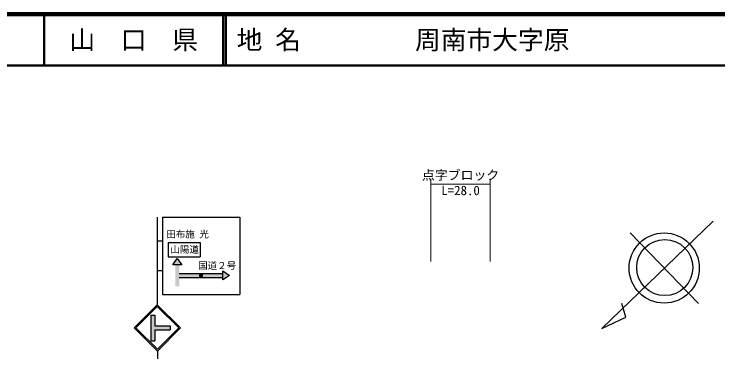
# Model space of a CAD drawing. Units: millimetres, scale not verified. Extents: x 40000 to 680000, y 20000 to 380000.
# Drawn here: x 327136 to 463870, y 314446 to 380000 of the extents above; entities that cross this region are included whole.
import ezdxf
from ezdxf.enums import TextEntityAlignment as Align

# ---------------------------------------------------------------- set-up
doc = ezdxf.new("R2010")
doc.units = ezdxf.units.MM
doc.header["$LTSCALE"] = 1000
for name, color, linetype, lineweight in [('M-BGD', 7, 'Continuous', 25), ('M-BMK-SRVR', 3, 'Continuous', 25), ('M-STR-HTXT', 7, 'Continuous', 13), ('M-STR-STRC', 7, 'Continuous', 25), ('M-TTL', 2, 'Continuous', 140), ('M-TTL-LINE', 7, 'Continuous', 50)]:
    doc.layers.add(name, color=color, linetype=linetype, lineweight=lineweight)
doc.layers.add('M-TTL-TXT', color=7, linetype='Continuous')
doc.styles.add('ＭＳ ゴシック', font='')
doc.styles.get('ＭＳ ゴシック').set_extended_font_data('MS Gothic')

msp = doc.modelspace()

# ---------------------------------------------------------------- hatches: boundary and pattern name
at = {"layer": 'M-STR-STRC'}
for points in [[(358840, 332567), (359715, 331317), (359215, 331317), (358465, 331317), (357965, 331317)], [(358465, 331317), (359215, 331317), (359215, 327192), (358465, 327192)], [(359215, 329664), (363090, 329664), (363090, 328914), (359215, 328914)], [(363090, 329664), (363840, 329664), (363840, 328914), (363090, 328914)], [(363840, 329664), (367715, 329664), (367715, 328914), (363840, 328914)], [(367715, 329664), (367715, 330164), (368965, 329289), (367715, 328414), (367715, 328914)], [(353715, 321604), (354465, 321604), (354465, 319479), (357465, 319479), (357465, 318729), (354465, 318729), (354466, 316604), (353716, 316604)]]:
    msp.add_hatch(color=256, dxfattribs=at).paths.add_polyline_path(points)

# ---------------------------------------------------------------- linework, layer by layer
at = {"layer": 'M-BGD'}
for points, knots in [([(385199, 305648), (383104, 304819), (382431, 304573), (380784, 303634), (379368, 302827), (378766, 302055), (377312, 301319), (375909, 300610), (375036, 300357), (373497, 300033), (370951, 299499), (369455, 299575), (366854, 299562), (364685, 299551), (363486, 299898), (361325, 300076), (358732, 300291), (357276, 300361), (354681, 300548), (350780, 300828), (348568, 300741), (344694, 301276), (342345, 301601), (341080, 302071), (338779, 302648), (336100, 303320), (334663, 303946), (331964, 304534), (329419, 305089), (327958, 305256), (325363, 305477), (324134, 305582), (323423, 305766), (322206, 305566), (320899, 305351), (320245, 304893), (318948, 304623), (317835, 304392), (317197, 304318), (316062, 304252), (315014, 304190), (314426, 304320), (313376, 304338), (311211, 304373), (309997, 304303), (307833, 304366), (306469, 304406), (305708, 304498), (304346, 304595), (302917, 304697), (302119, 304789), (300689, 304880), (299095, 304982), (298196, 304936), (296603, 305052), (293083, 305309), (291116, 305556), (287630, 306109), (286296, 306321), (285550, 306483), (284258, 306881), (282687, 307365), (281845, 307780), (280401, 308567), (278924, 309371), (278217, 310022), (276772, 310881), (275084, 311885), (274061, 312310), (272371, 313310), (270639, 314335), (269677, 314927), (268028, 316082), (266878, 316887), (266200, 317301), (265142, 318225), (264755, 318563), (264616, 318678), (264170, 319111)], [0, 0, 0, 0, 1, 1, 1, 2, 2, 2, 3, 3, 3, 4, 4, 4, 5, 5, 5, 6, 6, 6, 7, 7, 7, 8, 8, 8, 9, 9, 9, 10, 10, 10, 11, 11, 11, 12, 12, 12, 13, 13, 13, 14, 14, 14, 15, 15, 15, 16, 16, 16, 17, 17, 17, 18, 18, 18, 19, 19, 19, 20, 20, 20, 21, 21, 21, 22, 22, 22, 23, 23, 23, 24, 24, 24, 25, 25, 25, 26, 26, 26, 26]), ([(265822, 319175), (269007, 316797), (269898, 316090), (272669, 314353), (274700, 313080), (275868, 312411), (277974, 311267), (279794, 310277), (280745, 309546), (282699, 308856), (286120, 307647), (288169, 307316), (291764, 306831), (295358, 306345), (297400, 306307), (301023, 306156), (304787, 305998), (306900, 305975), (310667, 306059), (314625, 306148), (316835, 306407), (320793, 306541), (323165, 306622), (324501, 306812), (326869, 306638), (330560, 306366), (332532, 305497), (336127, 304612), (338825, 303949), (340245, 303205), (342974, 302684), (345728, 302158), (347315, 302122), (350111, 301912), (353457, 301661), (355346, 301759), (358694, 301526), (361562, 301328), (363149, 300941), (366023, 300851), (368133, 300786), (369349, 300654), (371424, 301044), (373509, 301437), (374695, 301721), (376631, 302587), (378024, 303210), (378590, 303944), (379910, 304709), (380946, 305309), (381310, 305502), (382611, 306156)], [0, 0, 0, 0, 1, 1, 1, 2, 2, 2, 3, 3, 3, 4, 4, 4, 5, 5, 5, 6, 6, 6, 7, 7, 7, 8, 8, 8, 9, 9, 9, 10, 10, 10, 11, 11, 11, 12, 12, 12, 13, 13, 13, 14, 14, 14, 15, 15, 15, 16, 16, 16, 17, 17, 17, 17]), ([(380585, 306348), (378651, 305078), (378035, 304636), (376246, 303841), (374819, 303207), (374008, 302829), (372485, 302491), (370194, 301983), (368852, 301899), (366505, 301912), (363360, 301930), (361637, 302542), (358501, 302780), (356432, 302937), (355268, 302952), (353197, 303069), (350032, 303249), (348216, 302993), (345096, 303552), (341576, 304181), (339789, 305290), (336320, 306156), (333782, 306789), (332346, 307107), (329762, 307506), (327254, 307892), (325836, 308094), (323300, 308181), (319645, 308305), (317602, 307863), (313946, 307795), (309727, 307716), (307363, 307754), (303144, 307795), (299076, 307835), (296769, 307507), (292729, 307988), (289933, 308321), (288358, 308635), (285689, 309531), (283035, 310422), (281661, 311226), (279131, 312424), (276405, 313715), (274684, 314167), (272284, 315992), (271051, 316930), (270559, 317315), (269294, 318596)], [0, 0, 0, 0, 1, 1, 1, 2, 2, 2, 3, 3, 3, 4, 4, 4, 5, 5, 5, 6, 6, 6, 7, 7, 7, 8, 8, 8, 9, 9, 9, 10, 10, 10, 11, 11, 11, 12, 12, 12, 13, 13, 13, 14, 14, 14, 15, 15, 15, 16, 16, 16, 16]), ([(273152, 317897), (276688, 315588), (277913, 314911), (281156, 313364), (285951, 311077), (288803, 309748), (294079, 309121), (298345, 308614), (300778, 309335), (305073, 309410), (310007, 309496), (312773, 309591), (317707, 309507), (322872, 309419), (325828, 309805), (330919, 308928), (334774, 308265), (336777, 307214), (340563, 306228), (343039, 305583), (344396, 305048), (346928, 304685), (350817, 304126), (353033, 304094), (356958, 303913), (360194, 303765), (362014, 303710), (365252, 303817), (366874, 303870), (367789, 303895), (369398, 304106), (372307, 304488), (373383, 304990), (376631, 306131)], [0, 0, 0, 0, 1, 1, 1, 2, 2, 2, 3, 3, 3, 4, 4, 4, 5, 5, 5, 6, 6, 6, 7, 7, 7, 8, 8, 8, 9, 9, 9, 10, 10, 10, 11, 11, 11, 11]), ([(372774, 306421), (368378, 305648), (367039, 305406), (363323, 305167), (359714, 304935), (357669, 304878), (354065, 305167), (349719, 305516), (347328, 306157), (343070, 307096), (339644, 307852), (337812, 308632), (334391, 309410), (331545, 310057), (329971, 310632), (327061, 310857), (320489, 311365), (316776, 310796), (310184, 310857), (306417, 310892), (304308, 311036), (300540, 311050), (298129, 311058), (296772, 310760), (294368, 310953), (291334, 311197), (289620, 311579), (286750, 312593), (284144, 313513), (282835, 314402), (280385, 315679), (278905, 316450), (278419, 316705), (276623, 317704)], [0, 0, 0, 0, 1, 1, 1, 2, 2, 2, 3, 3, 3, 4, 4, 4, 5, 5, 5, 6, 6, 6, 7, 7, 7, 8, 8, 8, 9, 9, 9, 10, 10, 10, 11, 11, 11, 11])]:
    msp.add_open_spline(points, degree=3, knots=knots, dxfattribs=at)
at = {"layer": 'M-BMK-SRVR'}
for p, q in [((462939, 339834), (441344, 319010)), ((460078, 323827), (446838, 337557)), ((445994, 321216), (445184, 323818)), ((441344, 319010), (445994, 321216))]:
    msp.add_line(p, q, dxfattribs=at)
for centre, radius in [((453432, 330720), 6812), ((453541, 330814), 5450)]:
    msp.add_circle(centre, radius, dxfattribs=at)
at = {"layer": 'M-STR-HTXT'}
for p, q in [((408089, 348000), (408089, 332000)), ((419657, 348000), (419657, 332000)), ((408089, 347000), (419657, 347000))]:
    msp.add_line(p, q, dxfattribs=at)
at = {"layer": 'M-STR-STRC'}
for p, q in [((354965, 340605), (354965, 323605)), ((355965, 340605), (355965, 325605)), ((355965, 340605), (370965, 340605)), ((370965, 340605), (370965, 325605)), ((354965, 335980), (355965, 335980)), ((357076, 335679), (363276, 335679)), ((357076, 335679), (357076, 332879)), ((363276, 335679), (363276, 332879)), ((357076, 332879), (363276, 332879)), ((357965, 331317), (358840, 332567)), ((358840, 332567), (359715, 331317)), ((359715, 331317), (357965, 331317)), ((354965, 330230), (355965, 330230)), ((359215, 329664), (367715, 329664)), ((367715, 328414), (367715, 330164)), ((367715, 330164), (368965, 329289)), ((359215, 328914), (367715, 328914)), ((368965, 329289), (367715, 328414)), ((355965, 325605), (370965, 325605)), ((350466, 319104), (354965, 323605)), ((350820, 319104), (354965, 323251)), ((359466, 319105), (354965, 323605)), ((359113, 319105), (354965, 323251)), ((353715, 321604), (353716, 316604)), ((353715, 321604), (354465, 321604)), ((354465, 321604), (354465, 319479)), ((350466, 319104), (354967, 314604)), ((350820, 319104), (354967, 314957)), ((354465, 319479), (357465, 319479)), ((354465, 318729), (357465, 318729)), ((354465, 318729), (354466, 316604)), ((354967, 314957), (359113, 319105)), ((354967, 314604), (359466, 319105)), ((357465, 319479), (357465, 318729)), ((353716, 316604), (354466, 316604)), ((354967, 314604), (354967, 312604))]:
    msp.add_line(p, q, dxfattribs=at)
at = {"layer": 'M-TTL'}
msp.add_line((680000, 380000), (40000, 380000), dxfattribs=at)
at = {"layer": 'M-TTL-LINE'}
for p, q in [((333000, 380000), (333000, 370000)), ((367750, 380000), (367750, 370000)), ((368250, 380000), (368250, 370000)), ((40000, 370000), (680000, 370000))]:
    msp.add_line(p, q, dxfattribs=at)

# ---------------------------------------------------------------- texts
at = {"layer": 'M-STR-HTXT', "style": 'ＭＳ ゴシック'}
msp.add_text('点字ブロック', height=1833, dxfattribs=at).set_placement((413873, 347300), align=Align.BOTTOM_CENTER)
msp.add_text('L=28.0', height=1833, dxfattribs=at).set_placement((413873, 346700), align=Align.TOP_CENTER)
at = {"layer": 'M-STR-STRC', "style": 'ＭＳ ゴシック'}
for s, p in [('田布施 光', (360848, 337280)), ('山陽道', (360276, 334314)), ('国道２号', (366591, 331193))]:
    msp.add_text(s, height=1320, dxfattribs=at).set_placement(p, align=Align.MIDDLE_CENTER)
at = {"layer": 'M-TTL-TXT', "style": 'ＭＳ ゴシック'}
for s, p in [('周南市大字原', (405024, 375000)), ('地 名', (370380, 375000))]:
    msp.add_text(s, height=3666, dxfattribs=at).set_placement(p, align=Align.MIDDLE_LEFT)
msp.add_text('山\u3000口\u3000県', height=3666, dxfattribs=at).set_placement((350375, 375000), align=Align.MIDDLE_CENTER)

doc.saveas('drawing.dxf')
